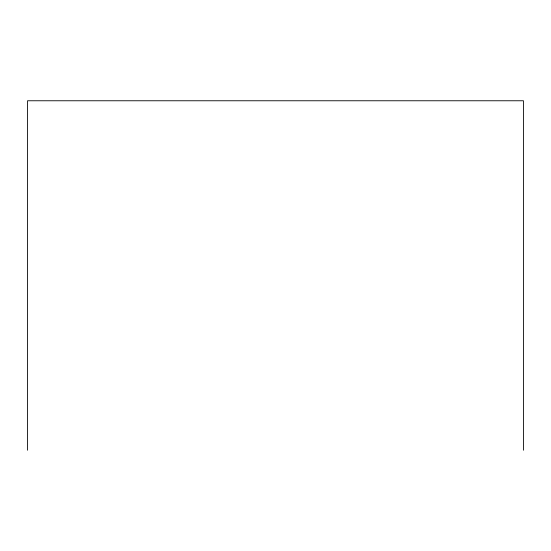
<?xml version="1.0" encoding="UTF-8"?>
<svg xmlns="http://www.w3.org/2000/svg" width="551" height="551" viewBox="0 0 551 551"><rect width="100%" height="100%" fill="white"/><g stroke="black" fill="none" stroke-linecap="round" stroke-linejoin="round"><path stroke-width="0.83" d="M523.45 450.236L523.45 100.764L27.55 100.764L27.55 450.236"/></g></svg>
